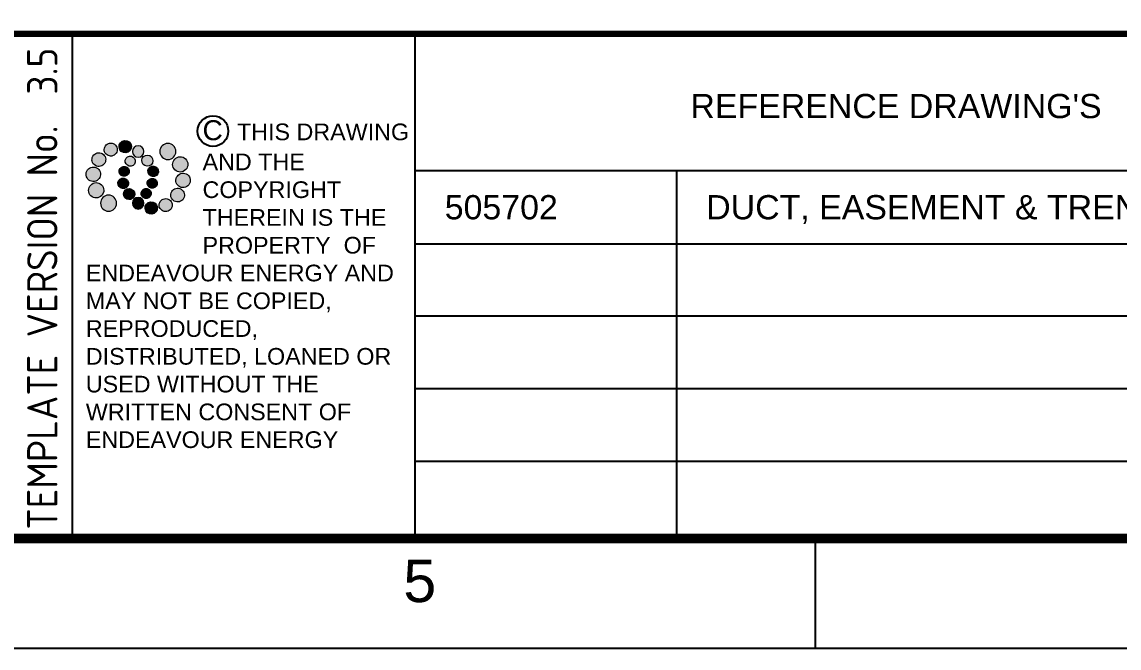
# Paper-space layout 'Retic (4)' of a CAD drawing. Header units: metres. Extents: x -9 to 795, y -5 to 571.
# Drawn here: x 262.4 to 352.8, y -5.4 to 46.3 of the extents above; entities that cross this region are included whole.
import ezdxf
from ezdxf.enums import TextEntityAlignment as Align

# ---------------------------------------------------------------- set-up
doc = ezdxf.new("R2010")
doc.units = ezdxf.units.M
doc.header["$LTSCALE"] = 0.7
doc.layers.get('0').update_dxf_attribs({"color": 6})
for name, color, linetype in [('_User Miscellaneous1', 3, 'Continuous'), ('Notes', 7, 'Continuous'), ('SupportsUG_SP_EXT', 7, 'Continuous')]:
    doc.layers.add(name, color=color, linetype=linetype)
doc.layers.get('SupportsUG_SP_EXT').off()
doc.styles.add('ARIAL', font='arial.ttf', dxfattribs={"height": 2})
doc.styles.add('iecISOCP', font='isocp.shx')
doc.styles.get("Standard").update_dxf_attribs({"font": 'arial.ttf'})

# ---------------------------------------------------------------- blocks, each defined once
blk = doc.blocks.new('EE_LOGO_SMALL')
at = {"layer": 'Notes'}
h = blk.add_hatch(color=256, dxfattribs=at)
edge = h.paths.add_edge_path()
edge.add_spline(control_points=[(-4.19, 5.89), (-4.56, 6.46), (-5.32, 6.62), (-5.88, 6.26), (-6.45, 5.89), (-6.61, 5.13), (-6.25, 4.56), (-5.88, 4), (-5.13, 3.83), (-4.56, 4.2), (-3.99, 4.56), (-3.82, 5.32), (-4.19, 5.89)], knot_values=[0, 0, 0, 0, 1, 1, 1, 2, 2, 2, 3, 3, 3, 4, 4, 4, 4], degree=3, periodic=0)
h = blk.add_hatch(color=256, dxfattribs=at)
edge = h.paths.add_edge_path()
edge.add_spline(control_points=[(-1.35, 5.88), (-1.41, 6.52), (-1.98, 6.98), (-2.62, 6.92), (-3.26, 6.85), (-3.72, 6.28), (-3.66, 5.65), (-3.6, 5.01), (-3.03, 4.54), (-2.39, 4.61), (-1.75, 4.67), (-1.28, 5.24), (-1.35, 5.88)], knot_values=[0, 0, 0, 0, 1, 1, 1, 2, 2, 2, 3, 3, 3, 4, 4, 4, 4], degree=3, periodic=0)
h = blk.add_hatch(color=256, dxfattribs=at)
edge = h.paths.add_edge_path()
edge.add_spline(control_points=[(6.99, 4.87), (6.99, 4.04), (6.32, 3.36), (5.48, 3.36), (4.65, 3.36), (3.97, 4.04), (3.97, 4.87), (3.97, 5.71), (4.65, 6.38), (5.48, 6.38), (6.32, 6.38), (6.99, 5.71), (6.99, 4.87)], knot_values=[0, 0, 0, 0, 1, 1, 1, 2, 2, 2, 3, 3, 3, 4, 4, 4, 4], degree=3, periodic=0)
h = blk.add_hatch(color=256, dxfattribs=at)
edge = h.paths.add_edge_path()
edge.add_spline(control_points=[(-6.81, 4.47), (-7.42, 4.82), (-8.21, 4.62), (-8.57, 4), (-8.92, 3.39), (-8.72, 2.6), (-8.1, 2.25), (-7.49, 1.89), (-6.7, 2.09), (-6.34, 2.71), (-5.98, 3.32), (-6.19, 4.11), (-6.81, 4.47)], knot_values=[0, 0, 0, 0, 1, 1, 1, 2, 2, 2, 3, 3, 3, 4, 4, 4, 4], degree=3, periodic=0)
h = blk.add_hatch(color=256, dxfattribs=at)
edge = h.paths.add_edge_path()
edge.add_spline(control_points=[(1.01, 4.87), (1.01, 4.27), (0.53, 3.79), (-0.07, 3.79), (-0.67, 3.79), (-1.16, 4.27), (-1.16, 4.87), (-1.16, 5.47), (-0.67, 5.96), (-0.07, 5.96), (0.53, 5.96), (1.01, 5.47), (1.01, 4.87)], knot_values=[0, 0, 0, 0, 1, 1, 1, 2, 2, 2, 3, 3, 3, 4, 4, 4, 4], degree=3, periodic=0)
edge = h.paths.add_edge_path()
edge.add_spline(control_points=[(-1.36, 3.98), (-1.87, 4.09), (-2.38, 3.77), (-2.49, 3.26), (-2.6, 2.75), (-2.27, 2.24), (-1.76, 2.13), (-1.25, 2.02), (-0.75, 2.35), (-0.64, 2.86), (-0.53, 3.37), (-0.85, 3.87), (-1.36, 3.98)], knot_values=[0, 0, 0, 0, 1, 1, 1, 2, 2, 2, 3, 3, 3, 4, 4, 4, 4], degree=3, periodic=0)
h = blk.add_hatch(color=256, dxfattribs=at)
edge = h.paths.add_edge_path()
edge.add_spline(control_points=[(2.33, 2.37), (2.77, 2.76), (2.8, 3.42), (2.42, 3.85), (2.03, 4.29), (1.37, 4.32), (0.94, 3.94), (0.51, 3.55), (0.47, 2.89), (0.85, 2.46), (1.24, 2.03), (1.9, 1.99), (2.33, 2.37)], knot_values=[0, 0, 0, 0, 1, 1, 1, 2, 2, 2, 3, 3, 3, 4, 4, 4, 4], degree=3, periodic=0)
edge = h.paths.add_edge_path()
edge.add_spline(control_points=[(1.01, 4.87), (1.01, 4.27), (0.53, 3.79), (-0.07, 3.79), (-0.67, 3.79), (-1.16, 4.27), (-1.16, 4.87), (-1.16, 5.47), (-0.67, 5.96), (-0.07, 5.96), (0.53, 5.96), (1.01, 5.47), (1.01, 4.87)], knot_values=[0, 0, 0, 0, 1, 1, 1, 2, 2, 2, 3, 3, 3, 4, 4, 4, 4], degree=3, periodic=0)
h = blk.add_hatch(color=256, dxfattribs=at)
edge = h.paths.add_edge_path()
edge.add_spline(control_points=[(1.01, 4.87), (1.01, 4.27), (0.53, 3.79), (-0.07, 3.79), (-0.67, 3.79), (-1.16, 4.27), (-1.16, 4.87), (-1.16, 5.47), (-0.67, 5.96), (-0.07, 5.96), (0.53, 5.96), (1.01, 5.47), (1.01, 4.87)], knot_values=[0, 0, 0, 0, 1, 1, 1, 2, 2, 2, 3, 3, 3, 4, 4, 4, 4], degree=3, periodic=0)
edge = h.paths.add_edge_path(flags=16)
edge.add_spline(control_points=[(1.01, 4.87), (1.01, 4.27), (0.53, 3.79), (-0.07, 3.79), (-0.67, 3.79), (-1.16, 4.27), (-1.16, 4.87), (-1.16, 5.47), (-0.67, 5.96), (-0.07, 5.96), (0.53, 5.96), (1.01, 5.47), (1.01, 4.87)], knot_values=[0, 0, 0, 0, 1, 1, 1, 2, 2, 2, 3, 3, 3, 4, 4, 4, 4], degree=3, periodic=0)
h = blk.add_hatch(color=256, dxfattribs=at)
edge = h.paths.add_edge_path()
edge.add_spline(control_points=[(-2.5, 2.07), (-3.02, 2.18), (-3.52, 1.86), (-3.63, 1.35), (-3.74, 0.84), (-3.41, 0.33), (-2.91, 0.22), (-2.39, 0.11), (-1.89, 0.43), (-1.78, 0.95), (-1.67, 1.46), (-1.99, 1.96), (-2.5, 2.07)], knot_values=[0, 0, 0, 0, 1, 1, 1, 2, 2, 2, 3, 3, 3, 4, 4, 4, 4], degree=3, periodic=0)
h = blk.add_hatch(color=256, dxfattribs=at)
edge = h.paths.add_edge_path()
edge.add_spline(control_points=[(2.98, 0.19), (3.52, 0.33), (3.83, 0.88), (3.69, 1.41), (3.55, 1.94), (3.01, 2.26), (2.48, 2.12), (1.95, 1.98), (1.63, 1.43), (1.77, 0.9), (1.91, 0.37), (2.45, 0.05), (2.98, 0.19)], knot_values=[0, 0, 0, 0, 1, 1, 1, 2, 2, 2, 3, 3, 3, 4, 4, 4, 4], degree=3, periodic=0)
h = blk.add_hatch(color=256, dxfattribs=at)
edge = h.paths.add_edge_path()
edge.add_spline(control_points=[(8.37, 1.14), (9.1, 1.46), (9.42, 2.3), (9.11, 3.02), (8.79, 3.74), (7.95, 4.07), (7.23, 3.75), (6.51, 3.43), (6.18, 2.59), (6.49, 1.87), (6.81, 1.15), (7.65, 0.82), (8.37, 1.14)], knot_values=[0, 0, 0, 0, 1, 1, 1, 2, 2, 2, 3, 3, 3, 4, 4, 4, 4], degree=3, periodic=0)
h = blk.add_hatch(color=256, dxfattribs=at)
edge = h.paths.add_edge_path()
edge.add_spline(control_points=[(-8.41, 1.95), (-9.16, 1.99), (-9.8, 1.42), (-9.84, 0.67), (-9.89, -0.07), (-9.31, -0.71), (-8.56, -0.75), (-7.82, -0.8), (-7.18, -0.23), (-7.14, 0.52), (-7.09, 1.27), (-7.66, 1.91), (-8.41, 1.95)], knot_values=[0, 0, 0, 0, 1, 1, 1, 2, 2, 2, 3, 3, 3, 4, 4, 4, 4], degree=3, periodic=0)
h = blk.add_hatch(color=256, dxfattribs=at)
edge = h.paths.add_edge_path()
edge.add_spline(control_points=[(8.27, -1.91), (9.01, -1.95), (9.65, -1.38), (9.69, -0.63), (9.74, 0.12), (9.17, 0.75), (8.42, 0.8), (7.67, 0.84), (7.03, 0.27), (6.99, -0.48), (6.95, -1.22), (7.52, -1.87), (8.27, -1.91)], knot_values=[0, 0, 0, 0, 1, 1, 1, 2, 2, 2, 3, 3, 3, 4, 4, 4, 4], degree=3, periodic=0)
h = blk.add_hatch(color=256, dxfattribs=at)
edge = h.paths.add_edge_path()
edge.add_spline(control_points=[(-8.52, -1.1), (-9.24, -1.42), (-9.57, -2.26), (-9.25, -2.98), (-8.94, -3.7), (-8.09, -4.03), (-7.37, -3.71), (-6.65, -3.39), (-6.33, -2.55), (-6.64, -1.83), (-6.96, -1.11), (-7.8, -0.78), (-8.52, -1.1)], knot_values=[0, 0, 0, 0, 1, 1, 1, 2, 2, 2, 3, 3, 3, 4, 4, 4, 4], degree=3, periodic=0)
h = blk.add_hatch(color=256, dxfattribs=at)
edge = h.paths.add_edge_path()
edge.add_spline(control_points=[(-3.13, -0.15), (-3.66, -0.29), (-3.98, -0.84), (-3.84, -1.37), (-3.7, -1.9), (-3.15, -2.22), (-2.62, -2.08), (-2.09, -1.94), (-1.78, -1.39), (-1.91, -0.86), (-2.06, -0.33), (-2.6, -0.01), (-3.13, -0.15)], knot_values=[0, 0, 0, 0, 1, 1, 1, 2, 2, 2, 3, 3, 3, 4, 4, 4, 4], degree=3, periodic=0)
h = blk.add_hatch(color=256, dxfattribs=at)
edge = h.paths.add_edge_path()
edge.add_spline(control_points=[(-2.48, -2.33), (-2.91, -2.72), (-2.95, -3.38), (-2.56, -3.81), (-2.18, -4.24), (-1.52, -4.28), (-1.08, -3.9), (-0.65, -3.51), (-0.62, -2.85), (-1, -2.42), (-1.39, -1.98), (-2.05, -1.95), (-2.48, -2.33)], knot_values=[0, 0, 0, 0, 1, 1, 1, 2, 2, 2, 3, 3, 3, 4, 4, 4, 4], degree=3, periodic=0)
h = blk.add_hatch(color=256, dxfattribs=at)
edge = h.paths.add_edge_path()
edge.add_spline(control_points=[(1.22, -3.94), (1.73, -4.05), (2.23, -3.73), (2.34, -3.22), (2.45, -2.71), (2.13, -2.2), (1.62, -2.09), (1.11, -1.98), (0.6, -2.3), (0.49, -2.81), (0.38, -3.32), (0.71, -3.83), (1.22, -3.94)], knot_values=[0, 0, 0, 0, 1, 1, 1, 2, 2, 2, 3, 3, 3, 4, 4, 4, 4], degree=3, periodic=0)
h = blk.add_hatch(color=256, dxfattribs=at)
edge = h.paths.add_edge_path()
edge.add_spline(control_points=[(2.36, -2.03), (2.87, -2.14), (3.37, -1.81), (3.48, -1.3), (3.59, -0.79), (3.27, -0.29), (2.76, -0.18), (2.25, -0.07), (1.74, -0.39), (1.63, -0.9), (1.52, -1.41), (1.85, -1.92), (2.36, -2.03)], knot_values=[0, 0, 0, 0, 1, 1, 1, 2, 2, 2, 3, 3, 3, 4, 4, 4, 4], degree=3, periodic=0)
h = blk.add_hatch(color=256, dxfattribs=at)
edge = h.paths.add_edge_path()
edge.add_spline(control_points=[(6.66, -4.43), (7.27, -4.78), (8.06, -4.58), (8.42, -3.96), (8.78, -3.35), (8.57, -2.56), (7.96, -2.2), (7.34, -1.84), (6.55, -2.05), (6.2, -2.66), (5.84, -3.28), (6.04, -4.07), (6.66, -4.43)], knot_values=[0, 0, 0, 0, 1, 1, 1, 2, 2, 2, 3, 3, 3, 4, 4, 4, 4], degree=3, periodic=0)
h = blk.add_hatch(color=256, dxfattribs=at)
edge = h.paths.add_edge_path()
edge.add_spline(control_points=[(-7.14, -4.83), (-7.14, -4), (-6.46, -3.32), (-5.63, -3.32), (-4.8, -3.32), (-4.12, -4), (-4.12, -4.83), (-4.12, -5.67), (-4.8, -6.34), (-5.63, -6.34), (-6.46, -6.34), (-7.14, -5.67), (-7.14, -4.83)], knot_values=[0, 0, 0, 0, 1, 1, 1, 2, 2, 2, 3, 3, 3, 4, 4, 4, 4], degree=3, periodic=0)
h = blk.add_hatch(color=256, dxfattribs=at)
edge = h.paths.add_edge_path()
edge.add_spline(control_points=[(-1.16, -4.83), (-1.16, -4.23), (-0.67, -3.74), (-0.07, -3.74), (0.53, -3.74), (1.01, -4.23), (1.01, -4.83), (1.01, -5.43), (0.53, -5.92), (-0.07, -5.92), (-0.67, -5.92), (-1.16, -5.43), (-1.16, -4.83)], knot_values=[0, 0, 0, 0, 1, 1, 1, 2, 2, 2, 3, 3, 3, 4, 4, 4, 4], degree=3, periodic=0)
h = blk.add_hatch(color=256, dxfattribs=at)
edge = h.paths.add_edge_path()
edge.add_spline(control_points=[(4.05, -5.84), (4.41, -6.41), (5.17, -6.58), (5.73, -6.21), (6.3, -5.85), (6.46, -5.09), (6.1, -4.52), (5.73, -3.95), (4.98, -3.79), (4.41, -4.16), (3.84, -4.52), (3.68, -5.28), (4.05, -5.84)], knot_values=[0, 0, 0, 0, 1, 1, 1, 2, 2, 2, 3, 3, 3, 4, 4, 4, 4], degree=3, periodic=0)
h = blk.add_hatch(color=256, dxfattribs=at)
edge = h.paths.add_edge_path()
edge.add_spline(control_points=[(1.2, -5.84), (1.27, -6.47), (1.84, -6.94), (2.47, -6.87), (3.11, -6.81), (3.58, -6.24), (3.51, -5.6), (3.45, -4.96), (2.88, -4.5), (2.24, -4.56), (1.6, -4.63), (1.13, -5.2), (1.2, -5.84)], knot_values=[0, 0, 0, 0, 1, 1, 1, 2, 2, 2, 3, 3, 3, 4, 4, 4, 4], degree=3, periodic=0)
at = {"layer": 'Notes', "lineweight": 0}
for points in [[(1.85, 2.13), (1.85, 2.13)], [(-1.99, -2.08), (-1.99, -2.08)]]:
    blk.add_lwpolyline(points, dxfattribs=at)
for points in [[(-4.19, 5.89), (-4.56, 6.46), (-5.32, 6.62), (-5.88, 6.26), (-6.45, 5.89), (-6.61, 5.13), (-6.25, 4.56), (-5.88, 4), (-5.13, 3.83), (-4.56, 4.2), (-3.99, 4.56), (-3.82, 5.32), (-4.19, 5.89)], [(-1.35, 5.88), (-1.41, 6.52), (-1.98, 6.98), (-2.62, 6.92), (-3.26, 6.85), (-3.72, 6.28), (-3.66, 5.65), (-3.6, 5.01), (-3.03, 4.54), (-2.39, 4.61), (-1.75, 4.67), (-1.28, 5.24), (-1.35, 5.88)], [(6.99, 4.87), (6.99, 4.04), (6.32, 3.36), (5.48, 3.36), (4.65, 3.36), (3.97, 4.04), (3.97, 4.87), (3.97, 5.71), (4.65, 6.38), (5.48, 6.38), (6.32, 6.38), (6.99, 5.71), (6.99, 4.87)], [(-6.81, 4.47), (-7.42, 4.82), (-8.21, 4.62), (-8.57, 4), (-8.92, 3.39), (-8.72, 2.6), (-8.1, 2.25), (-7.49, 1.89), (-6.7, 2.09), (-6.34, 2.71), (-5.98, 3.32), (-6.19, 4.11), (-6.81, 4.47)], [(1.01, 4.87), (1.01, 4.27), (0.53, 3.79), (-0.07, 3.79), (-0.67, 3.79), (-1.16, 4.27), (-1.16, 4.87), (-1.16, 5.47), (-0.67, 5.96), (-0.07, 5.96), (0.53, 5.96), (1.01, 5.47), (1.01, 4.87)], [(1.01, 4.87), (1.01, 4.27), (0.53, 3.79), (-0.07, 3.79), (-0.67, 3.79), (-1.16, 4.27), (-1.16, 4.87), (-1.16, 5.47), (-0.67, 5.96), (-0.07, 5.96), (0.53, 5.96), (1.01, 5.47), (1.01, 4.87)], [(2.33, 2.37), (2.77, 2.76), (2.8, 3.42), (2.42, 3.85), (2.03, 4.29), (1.37, 4.32), (0.94, 3.94), (0.51, 3.55), (0.47, 2.89), (0.85, 2.46), (1.24, 2.03), (1.9, 1.99), (2.33, 2.37)], [(-2.5, 2.07), (-3.02, 2.18), (-3.52, 1.86), (-3.63, 1.35), (-3.74, 0.84), (-3.41, 0.33), (-2.91, 0.22), (-2.39, 0.11), (-1.89, 0.43), (-1.78, 0.95), (-1.67, 1.46), (-1.99, 1.96), (-2.5, 2.07)], [(-1.36, 3.98), (-1.87, 4.09), (-2.38, 3.77), (-2.49, 3.26), (-2.6, 2.75), (-2.27, 2.24), (-1.76, 2.13), (-1.25, 2.02), (-0.75, 2.35), (-0.64, 2.86), (-0.53, 3.37), (-0.85, 3.87), (-1.36, 3.98)], [(2.98, 0.19), (3.52, 0.33), (3.83, 0.88), (3.69, 1.41), (3.55, 1.94), (3.01, 2.26), (2.48, 2.12), (1.95, 1.98), (1.63, 1.43), (1.77, 0.9), (1.91, 0.37), (2.45, 0.05), (2.98, 0.19)], [(8.37, 1.14), (9.1, 1.46), (9.42, 2.3), (9.11, 3.02), (8.79, 3.74), (7.95, 4.07), (7.23, 3.75), (6.51, 3.43), (6.18, 2.59), (6.49, 1.87), (6.81, 1.15), (7.65, 0.82), (8.37, 1.14)], [(-8.41, 1.95), (-9.16, 1.99), (-9.8, 1.42), (-9.84, 0.67), (-9.89, -0.07), (-9.31, -0.71), (-8.56, -0.75), (-7.82, -0.8), (-7.18, -0.23), (-7.14, 0.52), (-7.09, 1.27), (-7.66, 1.91), (-8.41, 1.95)], [(8.27, -1.91), (9.01, -1.95), (9.65, -1.38), (9.69, -0.63), (9.74, 0.12), (9.17, 0.75), (8.42, 0.8), (7.67, 0.84), (7.03, 0.27), (6.99, -0.48), (6.95, -1.22), (7.52, -1.87), (8.27, -1.91)], [(-8.52, -1.1), (-9.24, -1.42), (-9.57, -2.26), (-9.25, -2.98), (-8.94, -3.7), (-8.09, -4.03), (-7.37, -3.71), (-6.65, -3.39), (-6.33, -2.55), (-6.64, -1.83), (-6.96, -1.11), (-7.8, -0.78), (-8.52, -1.1)], [(-3.13, -0.15), (-3.66, -0.29), (-3.98, -0.84), (-3.84, -1.37), (-3.7, -1.9), (-3.15, -2.22), (-2.62, -2.08), (-2.09, -1.94), (-1.78, -1.39), (-1.91, -0.86), (-2.06, -0.33), (-2.6, -0.01), (-3.13, -0.15)], [(-2.48, -2.33), (-2.91, -2.72), (-2.95, -3.38), (-2.56, -3.81), (-2.18, -4.24), (-1.52, -4.28), (-1.08, -3.9), (-0.65, -3.51), (-0.62, -2.85), (-1, -2.42), (-1.39, -1.98), (-2.05, -1.95), (-2.48, -2.33)], [(1.22, -3.94), (1.73, -4.05), (2.23, -3.73), (2.34, -3.22), (2.45, -2.71), (2.13, -2.2), (1.62, -2.09), (1.11, -1.98), (0.6, -2.3), (0.49, -2.81), (0.38, -3.32), (0.71, -3.83), (1.22, -3.94)], [(2.36, -2.03), (2.87, -2.14), (3.37, -1.81), (3.48, -1.3), (3.59, -0.79), (3.27, -0.29), (2.76, -0.18), (2.25, -0.07), (1.74, -0.39), (1.63, -0.9), (1.52, -1.41), (1.85, -1.92), (2.36, -2.03)], [(6.66, -4.43), (7.27, -4.78), (8.06, -4.58), (8.42, -3.96), (8.78, -3.35), (8.57, -2.56), (7.96, -2.2), (7.34, -1.84), (6.55, -2.05), (6.2, -2.66), (5.84, -3.28), (6.04, -4.07), (6.66, -4.43)], [(-7.14, -4.83), (-7.14, -4), (-6.46, -3.32), (-5.63, -3.32), (-4.8, -3.32), (-4.12, -4), (-4.12, -4.83), (-4.12, -5.67), (-4.8, -6.34), (-5.63, -6.34), (-6.46, -6.34), (-7.14, -5.67), (-7.14, -4.83)], [(-1.16, -4.83), (-1.16, -4.23), (-0.67, -3.74), (-0.07, -3.74), (0.53, -3.74), (1.01, -4.23), (1.01, -4.83), (1.01, -5.43), (0.53, -5.92), (-0.07, -5.92), (-0.67, -5.92), (-1.16, -5.43), (-1.16, -4.83)], [(4.05, -5.84), (4.41, -6.41), (5.17, -6.58), (5.73, -6.21), (6.3, -5.85), (6.46, -5.09), (6.1, -4.52), (5.73, -3.95), (4.98, -3.79), (4.41, -4.16), (3.84, -4.52), (3.68, -5.28), (4.05, -5.84)], [(1.2, -5.84), (1.27, -6.47), (1.84, -6.94), (2.47, -6.87), (3.11, -6.81), (3.58, -6.24), (3.51, -5.6), (3.45, -4.96), (2.88, -4.5), (2.24, -4.56), (1.6, -4.63), (1.13, -5.2), (1.2, -5.84)]]:
    blk.add_open_spline(points, degree=3, knots=[0, 0, 0, 0, 1, 1, 1, 2, 2, 2, 3, 3, 3, 4, 4, 4, 4], dxfattribs=at)
blk = doc.blocks.new('EE_COPYRIGHT_A1')
at = {"layer": 'Notes'}
blk.add_circle((9.531, -0.815), 1.148, dxfattribs=at)
at = {"xscale": 0.4, "yscale": 0.4, "zscale": 0.4}
blk.add_blockref('EE_LOGO_SMALL', (3.957, -4.293), dxfattribs=at)
at = {"layer": 'Notes', "insert": (0, 0), "char_height": 1.25, "width": 24.12081, "attachment_point": 1, "style": 'ARIAL'}
blk.add_mtext('\\pt8.75;               ^I{\\H1.2x;C } THIS DRAWING\\P\\pi-8.75,l8.75,t8.75,20;       ^IAND THE ^I\\P\\pi0,t8.75;COPYRIGHT\\P\\pi-8.75,t1.25,8.75;^I^ITHEREIN IS THE PROPERTY  OF \\P\\pi0,l0,t1.25;ENDEAVOUR ENERGY AND MAY NOT BE COPIED, REPRODUCED, DISTRIBUTED, LOANED OR USED WITHOUT THE WRITTEN CONSENT OF ENDEAVOUR ENERGY', dxfattribs=at)
blk = doc.blocks.new('A1_FRAME_TITLE')
at = {"layer": 'Notes', "color": 7, "linetype": 'Continuous'}
for p, q in [((275.291, 47.618), (275.291, 5.973)), ((303.539, 47.618), (303.539, 5.973))]:
    blk.add_line(p, q, dxfattribs=at)
at = {"layer": 'Notes', "color": 7}
for p, q in [((303.561, 36.328), (448.996, 36.328)), ((325.099, 36.328), (325.099, 5.973)), ((303.539, 30.279), (448.996, 30.279)), ((448.996, 24.328), (303.539, 24.328)), ((448.996, 18.328), (303.539, 18.328)), ((448.996, 12.328), (303.539, 12.328))]:
    blk.add_line(p, q, dxfattribs=at)
at = {"layer": 'Notes', "linetype": 'Continuous'}
blk.add_line((336.544, 6.012), (336.544, -3.071), dxfattribs=at)
at = {"layer": 'Notes', "color": 7, "linetype": 'Continuous'}
blk.add_lwpolyline([(-0.044, -3.071), (804.151, -3.071), (804.151, 573.257), (-0.044, 573.257)], close=True, dxfattribs=at)
at = {"layer": 'Notes', "color": 7, "linetype": 'Continuous', "const_width": 0.8}
blk.add_lwpolyline([(9, 5.973), (795.107, 5.973), (795.107, 564.213), (9, 564.213)], close=True, dxfattribs=at)
at = {"layer": 'Notes', "color": 7, "linetype": 'Continuous', "const_width": 0.5, "flags": 128}
blk.add_lwpolyline([(9, 47.618), (795.107, 47.618)], dxfattribs=at)
at = {"layer": '_User Miscellaneous1', "xscale": 1.1, "yscale": 1.1, "zscale": 1.1}
blk.add_blockref('EE_COPYRIGHT_A1', (276.403, 40.488), dxfattribs=at)
at = {"layer": 'Notes', "color": 7, "style": 'ARIAL'}
blk.add_text("REFERENCE DRAWING'S", height=2, dxfattribs=at).set_placement((343.205, 40.659), align=Align.CENTER)
at = {"layer": 'Notes', "color": 3, "style": 'iecISOCP'}
blk.add_text('TEMPLATE VERSION No.', height=2.5, rotation=90, dxfattribs=at).set_placement((272.817, 6.701), align=Align.MIDDLE_LEFT)
at = {"layer": 'Notes', "color": 7, "style": 'ARIAL'}
blk.add_text('5', height=3.5, dxfattribs=at).set_placement((302.578, 0.723))
at = {"layer": 'Notes', "color": 7}
blk.add_attdef('EPD_REF_NO', text='', height=5, dxfattribs=at).set_placement((760.121, 52.772), align=Align.CENTER)
at = {"layer": 'Notes', "color": 3, "style": 'iecISOCP', "flags": 8}
blk.add_attdef('VERSION_NO', text='', height=2.5, rotation=90, dxfattribs=at).set_placement((272.817, 44.54), align=Align.MIDDLE_CENTER)
at = {"layer": 'Notes', "color": 7, "style": 'ARIAL'}
for tag, p in [('CAP_NO', (483.942, 43.457)), ('IE_NUM', (483.804, 37.81)), ('REF_No_1', (305.995, 32.31)), ('REF_1', (327.555, 32.31)), ('GEN_WO', (412.463, 31.763)), ('HV_SWITCH', (484.218, 32.163)), ('REF_No_2', (305.995, 26.31)), ('REF_2', (327.555, 26.31)), ('OH_WO', (412.463, 25.812)), ('UBD_REF', (483.804, 25.828)), ('REF_No_3', (305.995, 20.31)), ('REF_3', (327.555, 20.31)), ('UG_WO', (412.463, 20.052)), ('GIS_MAP_No', (483.804, 20.043)), ('REF_No_4', (305.995, 14.31)), ('REF_4', (327.555, 14.31)), ('SUB_WO', (412.463, 13.812)), ('HV_OP_DIAG', (484.081, 14.199)), ('LGA', (483.7, 7.777))]:
    blk.add_attdef(tag, p, '', height=2, dxfattribs=at)
at = {"layer": 'Notes', "color": 7, "style": 'ARIAL', "width": 1.1}
for tag, p in [('T1', (655.128, 39.465)), ('T2', (655.128, 34.346)), ('T3', (655.128, 28.92)), ('T4', (655.128, 23.657)), ('T5', (655.128, 18.231)), ('T6', (655.128, 12.969))]:
    blk.add_attdef(tag, text='', height=3.5, dxfattribs=at).set_placement(p, align=Align.CENTER)
at = {"layer": 'Notes', "color": 7, "style": 'ARIAL'}
for tag, height, p in [('scale', 2, (538.51, 33.269)), ('DRAWN', 2, (538.51, 24.931)), ('REV', 5, (790.809, 17.095)), ('CHD', 2, (538.51, 8.931)), ('DESIGN', 2, (576.371, 9.155))]:
    blk.add_attdef(tag, text='', height=height, dxfattribs=at).set_placement(p, align=Align.CENTER)
blk.add_attdef('NUM', text='', height=7, dxfattribs=at).set_placement((763.121, 20.118), align=Align.MIDDLE_CENTER)
for tag, p in [('NS', (762.875, 8.119)), ('SHTS', (774.685, 8.119))]:
    blk.add_attdef(tag, text='', height=2, dxfattribs=at).set_placement(p, align=Align.MIDDLE)
at = {"layer": 'Notes', "style": 'iecISOCP'}
blk.add_attdef('ExportID', (9.023, 2.346), '', height=2.5, dxfattribs=at)
at = {"layer": 'Notes', "style": 'iecISOCP', "flags": 1}
for tag, p in [('ProjectType', (14.116, -26.841)), ('ProjectNumber', (23.502, -26.862)), ('DrawingNumber', (35.456, -26.847)), ('ProjectDescription', (47.506, -26.869)), ('ExportDate', (60.226, -26.833)), ('ExportUserName', (69.096, -26.844)), ('DesignerCompanyName', (81.426, -26.837)), ('ExportAreaOfInterest', (97.042, -26.857)), ('GIS_SUCCESS', (111.939, -26.824)), ('CAD_SUCCESS', (121.73, -26.827)), ('DEPOTCODE', (132.048, -26.921)), ('ExportCategories', (140.025, -26.841)), ('Comments', (154.327, -26.927)), ('EPD_-_VERSION_1.5', (161.744, -26.927))]:
    blk.add_attdef(tag, p, '', height=1, dxfattribs=at)

psp = doc.layouts.new('Retic (4)')

# ---------------------------------------------------------------- block references
at = {"layer": 'SupportsUG_SP_EXT'}
ref = psp.add_blockref('A1_FRAME_TITLE', (-8.744, -2.316), dxfattribs=at)
ref.add_attrib('REF_No_1', '505702', (297.251, 29.993), dxfattribs={"layer": 'Notes', "color": 7, "height": 2, "style": 'ARIAL'})
ref.add_attrib('REF_1', "DUCT, EASEMENT & TRENCH REQ'S", (318.811, 29.993), dxfattribs={"layer": 'Notes', "color": 7, "height": 2, "style": 'ARIAL'})
ref.add_attrib('VERSION_NO', '3.5', dxfattribs={"layer": 'Notes', "color": 3, "height": 2.5, "rotation": 90, "style": 'iecISOCP'}).set_placement((264.073, 42.224), align=Align.MIDDLE_CENTER)

doc.saveas('drawing.dxf')
